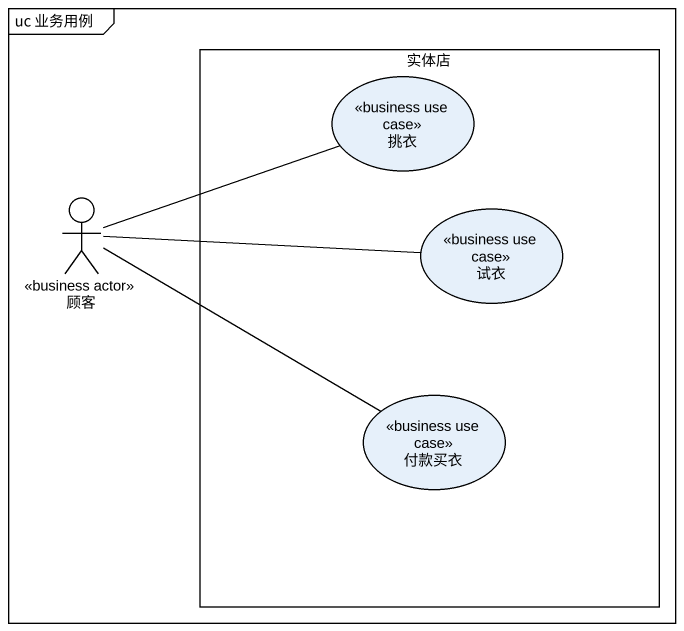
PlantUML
@startuml
mainframe uc 业务用例
rectangle 实体店 {
  usecase 挑衣 <<business use case>>
  usecase 试衣 <<business use case>>
  usecase 付款买衣 <<business use case>>
}
actor 顾客 <<business actor>>
顾客 -right- 挑衣
顾客 -right- 试衣
顾客 -right- 付款买衣
@enduml
